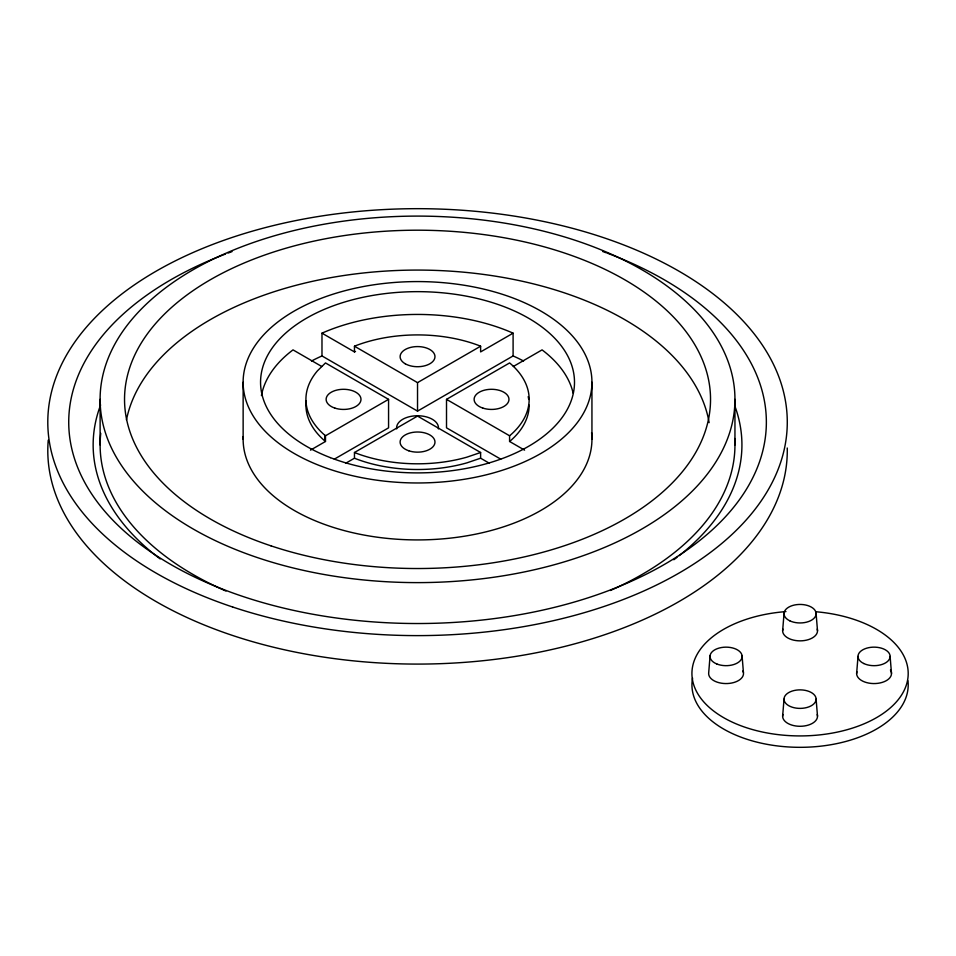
<?xml version="1.0" encoding="UTF-8"?>
<svg xmlns="http://www.w3.org/2000/svg" width="956" height="956" viewBox="0 0 956 956"><rect width="100%" height="100%" fill="white"/><g stroke="black" fill="none" stroke-linecap="round" stroke-linejoin="round"><path stroke-width="1.43" d="M710.093 655.601L708.707 672.618A17.435 10.074 0 0 0 727.6 683.528A17.435 10.074 0 0 0 742.92 670.897M782.629 630.781L784.028 613.692M782.629 716.223L784.028 699.135M856.624 673.502L858.022 656.413M524.581 450.133L509.584 441.469L509.584 435.781L510.349 435.159A111.625 64.446 0 0 0 510.349 363.555L509.584 362.945L446.512 399.357L446.512 427.846L500.741 459.155M509.584 441.469L510.349 440.859A111.625 64.446 0 0 0 529.158 405.057M310.497 450.133L325.494 441.469L325.494 435.781L388.566 399.357L388.566 427.846L334.325 459.155M355.524 351.473L354.461 351.916L354.461 346.215L417.533 382.627L480.617 346.215L480.617 351.916L513.097 333.166L513.097 355.943L417.533 411.116L321.981 355.943A156.963 90.617 0 0 0 311.501 361.021M345.725 463.254L354.461 458.199L354.461 452.499L417.533 416.087L480.617 452.499L480.617 458.199L489.353 463.254M513.336 366.483L542.064 349.884A156.963 90.617 0 0 1 573.158 393.227M354.461 346.215L355.524 345.773A111.625 64.446 0 0 1 479.554 345.773L480.617 346.215M480.617 452.499L466.91 457.159A111.625 64.446 0 0 1 355.524 452.941L354.461 452.499M480.617 458.199L466.91 462.859A111.625 64.446 0 0 1 355.524 458.641L354.461 458.199M446.512 399.357L509.584 435.781M321.981 355.943L321.981 333.166L354.461 351.916M388.566 399.357L325.494 362.945L317.428 370.856A111.625 64.446 0 0 0 324.729 435.159L324.729 440.859L325.494 441.469M321.742 366.483L293.014 349.884A156.963 90.617 0 0 0 261.43 395.581M324.729 435.159L325.494 435.781M890.108 656.413L891.506 673.502M816.113 613.692L817.511 630.781M816.113 699.135A16.049 9.261 0 0 1 792.046 707.153A16.049 9.261 0 0 1 792.046 691.104A16.049 9.261 0 0 1 816.113 699.135L817.511 716.223M742.059 655.601L743.445 672.618M734.949 399.357A317.416 183.253 0 0 1 258.825 558.065A317.416 183.253 0 0 1 258.825 240.649A317.416 183.253 0 0 1 734.949 399.357L734.949 444.934M591.943 382.269A174.41 100.691 0 0 1 330.334 469.48A174.41 100.691 0 0 1 330.334 295.069A174.41 100.691 0 0 1 591.943 382.269L591.943 439.234M417.533 382.627L417.533 411.116M243.135 382.269L243.135 439.234M100.117 399.357L100.117 444.934M787.254 448.005A369.733 213.463 0 0 1 410.733 664.05A369.733 213.463 0 0 1 48.242 440.154M607.861 253.376A348.809 201.381 0 0 1 681.15 554.026A348.809 201.381 0 0 1 155.29 554.922A348.809 201.381 0 0 1 225.485 254.033M228.09 253.053A348.809 201.381 0 0 1 232.021 251.607M602.615 251.452A348.809 201.381 0 0 1 606.558 252.898M734.614 405.392A324.395 187.292 0 0 1 679.142 555.675M677.039 557.312A324.395 187.292 0 0 1 673.813 559.75M160.178 558.937A324.395 187.292 0 0 1 100.619 404.962M324.729 440.859A111.625 64.446 0 0 1 306.159 400.839M528.202 396.644A111.625 64.446 0 0 1 528.728 399.441M734.758 438.505A317.416 183.253 0 0 1 610.358 590.497M225.963 591.047A317.416 183.253 0 0 1 100.75 433.367M126.455 419.899A293.002 169.164 0 0 1 419.935 270.082A293.002 169.164 0 0 1 709.125 422.648M591.573 432.65A174.41 100.691 0 0 1 420.963 539.901A174.41 100.691 0 0 1 243.194 436.593M321.981 333.166A156.963 90.617 0 0 1 513.097 333.166M396.692 428.897A20.924 12.081 0 0 1 417.533 415.752A20.924 12.081 0 0 1 438.386 428.897M513.097 355.943A156.963 90.617 0 0 1 523.577 361.021M907.973 680.815A108.136 62.427 0 0 1 797.71 747.305A108.136 62.427 0 0 1 692.586 678.091M815.588 611.721A108.136 62.427 0 0 1 890.753 707.5A108.136 62.427 0 0 1 708.623 706.819A108.136 62.427 0 0 1 785.952 611.601M817.249 714.467A17.435 10.074 0 0 1 800.064 726.285A17.435 10.074 0 0 1 782.892 714.467M890.454 670.06A17.435 10.074 0 0 1 875.588 683.528A17.435 10.074 0 0 1 856.887 671.757M817.249 629.036A17.435 10.074 0 0 1 800.064 640.855A17.435 10.074 0 0 1 782.892 629.036M232.666 607.012A369.733 213.463 0 0 0 787.278 422.146A369.733 213.463 0 0 0 232.666 237.279A369.733 213.463 0 0 0 232.666 607.012M405.201 363.758A17.435 10.074 0 0 0 434.383 359.253A17.435 10.074 0 0 0 413.028 346.92A17.435 10.074 0 0 0 405.201 363.758M271.038 545.864A293.002 169.164 0 0 0 710.535 399.357A293.002 169.164 0 0 0 271.038 252.862A293.002 169.164 0 0 0 271.038 545.864M482.816 408.081A17.435 10.074 0 0 0 508.974 399.357A17.435 10.074 0 0 0 482.816 390.645A17.435 10.074 0 0 0 482.816 408.081M334.827 408.081A17.435 10.074 0 0 0 360.986 399.357A17.435 10.074 0 0 0 334.827 390.645A17.435 10.074 0 0 0 334.827 408.081M330.334 457.625A156.963 90.617 0 0 0 574.162 388.196A156.963 90.617 0 0 0 348.115 300.997A156.963 90.617 0 0 0 330.334 457.625M408.821 450.802A17.435 10.074 0 0 0 434.98 442.078A17.435 10.074 0 0 0 408.821 433.355A17.435 10.074 0 0 0 408.821 450.802M863.746 663.512A16.049 9.261 0 0 0 889.869 658.027A16.049 9.261 0 0 0 868.574 647.702A16.049 9.261 0 0 0 863.746 663.512M789.752 620.791A16.049 9.261 0 0 0 815.874 615.306A16.049 9.261 0 0 0 794.579 604.993A16.049 9.261 0 0 0 789.752 620.791M716.869 664.002A16.049 9.261 0 0 0 742.059 657.214A16.049 9.261 0 0 0 719.294 648.013A16.049 9.261 0 0 0 716.869 664.002"/></g></svg>
